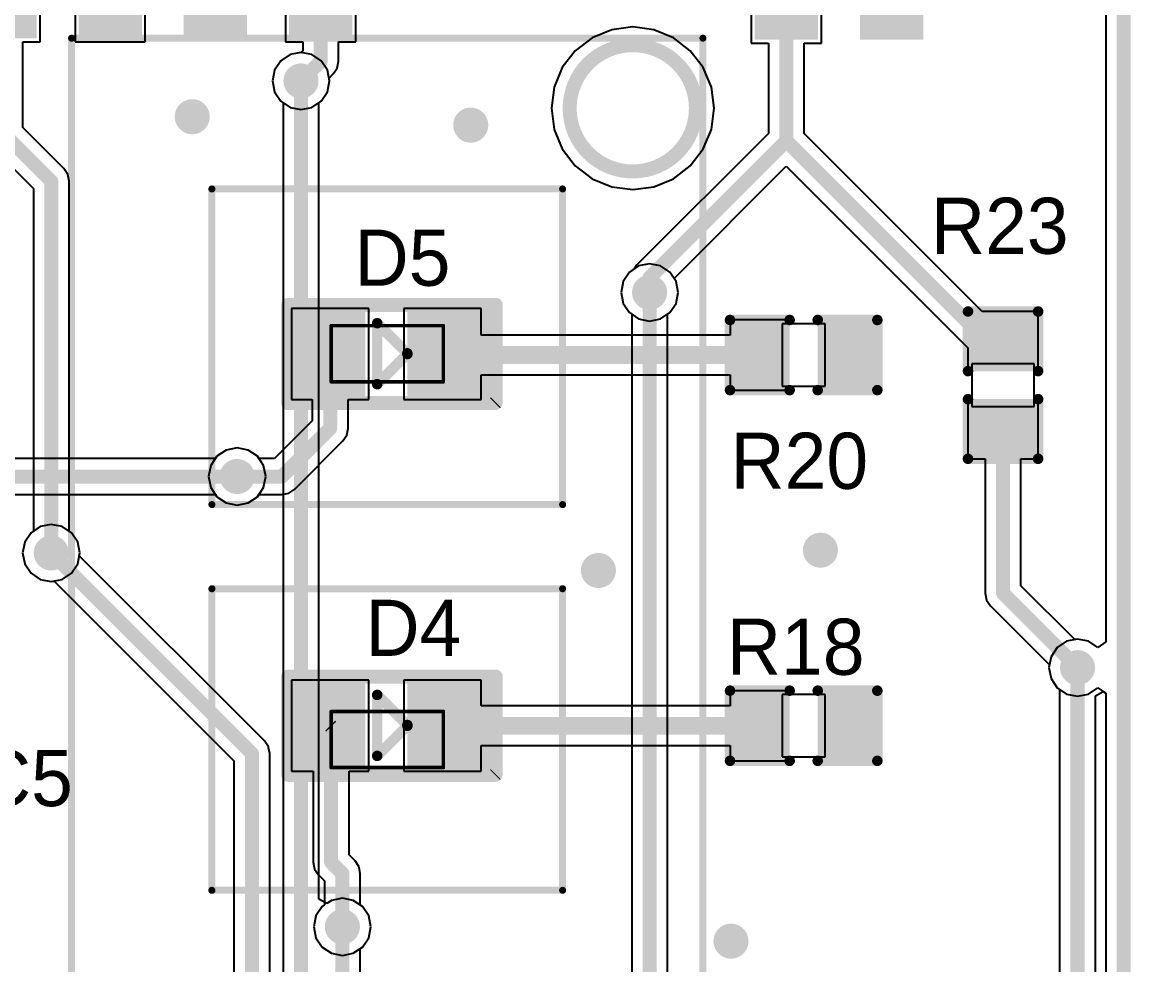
# Model space of a CAD drawing. Extents: x 10.58 to 11.54, y 9.91 to 15.27.
# Drawn here: x 10.917 to 11.539, y 14.271 to 14.8 of the extents above; entities that cross this region are included whole.
import ezdxf

# ---------------------------------------------------------------- set-up
doc = ezdxf.new("R2010")
doc.units = 0
doc.layers.get('0').update_dxf_attribs({"linetype": 'CONTINUOUS'})
for name, color, linetype in [('BOTTOMLAYER', 5, 'CONTINUOUS'), ('KEEPOUTLAYER', 6, 'CONTINUOUS'), ('MULTILAYER', 9, 'CONTINUOUS'), ('TOPLAYER', 1, 'CONTINUOUS'), ('TOPOVERLAY', 2, 'CONTINUOUS'), ('TOPPASTE', 8, 'CONTINUOUS'), ('TOPSOLDER', 216, 'CONTINUOUS'), ('VIAHOLELAYER', 16, 'CONTINUOUS')]:
    doc.layers.add(name, color=color, linetype=linetype)

# ---------------------------------------------------------------- blocks, each defined once
blk = doc.blocks.new('R_0402_27')
at = {"layer": 'TOPLAYER'}
for p, q in [((0.017, 0.0175), (-0.007, 0.0175)), ((-0.007, 0.0175), (-0.007, -0.0175)), ((0.017, -0.0175), (0.017, 0.0175)), ((-0.007, -0.0175), (0.017, -0.0175))]:
    blk.add_line(p, q, dxfattribs=at)
for points in [[(-0.006811, -0.01378), (-0.006811, 0.01378), (-0.030433, -0.01378), (-0.030433, 0.01378)], [(0.040433, -0.01378), (0.040433, 0.01378), (0.016811, -0.01378), (0.016811, 0.01378)]]:
    blk.add_solid(points, dxfattribs=at)
at = {"layer": 'TOPOVERLAY', "const_width": 0.005906}
for points in [[(-0.002874, 0.019685), (-0.036339, 0.019685)], [(-0.036339, -0.019685), (-0.036339, 0.019685)], [(0.046339, 0.019685), (0.012874, 0.019685)], [(0.046339, -0.019685), (0.046339, 0.019685)], [(-0.002874, -0.019685), (-0.036339, -0.019685)], [(0.046339, -0.019685), (0.012874, -0.019685)]]:
    blk.add_lwpolyline(points, dxfattribs=at)
at = {"layer": 'TOPOVERLAY', "const_width": 0.002953}
for points in [[(-0.037815, 0.019685, 1), (-0.034862, 0.019685, 1)], [(-0.037815, 0.019685, 1), (-0.034862, 0.019685, 1)], [(-0.00435, 0.019685, 1), (-0.001398, 0.019685, 1)], [(0.011398, 0.019685, 1), (0.01435, 0.019685, 1)], [(0.044862, 0.019685, 1), (0.047815, 0.019685, 1)], [(0.044862, 0.019685, 1), (0.047815, 0.019685, 1)], [(-0.037815, -0.019685, 1), (-0.034862, -0.019685, 1)], [(-0.037815, -0.019685, 1), (-0.034862, -0.019685, 1)], [(-0.00435, -0.019685, 1), (-0.001398, -0.019685, 1)], [(0.011398, -0.019685, 1), (0.01435, -0.019685, 1)], [(0.044862, -0.019685, 1), (0.047815, -0.019685, 1)], [(0.044862, -0.019685, 1), (0.047815, -0.019685, 1)]]:
    blk.add_lwpolyline(points, format="xyb", close=True, dxfattribs=at)
at = {"layer": 'TOPPASTE'}
for points in [[(-0.006811, -0.01378), (-0.006811, 0.01378), (-0.030433, -0.01378), (-0.030433, 0.01378)], [(0.040433, -0.01378), (0.040433, 0.01378), (0.016811, -0.01378), (0.016811, 0.01378)]]:
    blk.add_solid(points, dxfattribs=at)
at = {"layer": 'TOPSOLDER'}
for points in [[(-0.002811, -0.01778), (-0.002811, 0.01778), (-0.034433, -0.01778), (-0.034433, 0.01778)], [(0.044433, -0.01778), (0.044433, 0.01778), (0.012811, -0.01778), (0.012811, 0.01778)]]:
    blk.add_solid(points, dxfattribs=at)
blk = doc.blocks.new('R_0402_30')
at = {"layer": 'TOPLAYER'}
for p, q in [((0.017, 0.0175), (-0.007, 0.0175)), ((-0.007, 0.0175), (-0.007, -0.0175)), ((0.017, -0.0175), (0.017, 0.0175)), ((-0.007, -0.0175), (0.017, -0.0175))]:
    blk.add_line(p, q, dxfattribs=at)
for points in [[(-0.006811, -0.01378), (-0.006811, 0.01378), (-0.030433, -0.01378), (-0.030433, 0.01378)], [(0.040433, -0.01378), (0.040433, 0.01378), (0.016811, -0.01378), (0.016811, 0.01378)]]:
    blk.add_solid(points, dxfattribs=at)
at = {"layer": 'TOPOVERLAY', "const_width": 0.005906}
for points in [[(-0.036339, 0.019685), (-0.002874, 0.019685)], [(-0.036339, -0.019685), (-0.036339, 0.019685)], [(0.012874, 0.019685), (0.046339, 0.019685)], [(0.046339, -0.019685), (0.046339, 0.019685)], [(-0.036339, -0.019685), (-0.002874, -0.019685)], [(0.012874, -0.019685), (0.046339, -0.019685)]]:
    blk.add_lwpolyline(points, dxfattribs=at)
at = {"layer": 'TOPOVERLAY', "const_width": 0.002953}
for points in [[(-0.037815, 0.019685, 1), (-0.034862, 0.019685, 1)], [(-0.037815, 0.019685, 1), (-0.034862, 0.019685, 1)], [(-0.00435, 0.019685, 1), (-0.001398, 0.019685, 1)], [(0.011398, 0.019685, 1), (0.01435, 0.019685, 1)], [(0.044862, 0.019685, 1), (0.047815, 0.019685, 1)], [(0.044862, 0.019685, 1), (0.047815, 0.019685, 1)], [(-0.037815, -0.019685, 1), (-0.034862, -0.019685, 1)], [(-0.037815, -0.019685, 1), (-0.034862, -0.019685, 1)], [(-0.00435, -0.019685, 1), (-0.001398, -0.019685, 1)], [(0.011398, -0.019685, 1), (0.01435, -0.019685, 1)], [(0.044862, -0.019685, 1), (0.047815, -0.019685, 1)], [(0.044862, -0.019685, 1), (0.047815, -0.019685, 1)]]:
    blk.add_lwpolyline(points, format="xyb", close=True, dxfattribs=at)
at = {"layer": 'TOPPASTE'}
for points in [[(-0.006811, -0.01378), (-0.006811, 0.01378), (-0.030433, -0.01378), (-0.030433, 0.01378)], [(0.040433, -0.01378), (0.040433, 0.01378), (0.016811, -0.01378), (0.016811, 0.01378)]]:
    blk.add_solid(points, dxfattribs=at)
at = {"layer": 'TOPSOLDER'}
for points in [[(-0.002811, -0.01778), (-0.002811, 0.01778), (-0.034433, -0.01778), (-0.034433, 0.01778)], [(0.044433, -0.01778), (0.044433, 0.01778), (0.012811, -0.01778), (0.012811, 0.01778)]]:
    blk.add_solid(points, dxfattribs=at)
blk = doc.blocks.new('R_0402_32')
at = {"layer": 'TOPLAYER'}
for p, q in [((0.017, 0.0175), (-0.007, 0.0175)), ((-0.007, 0.0175), (-0.007, -0.0175)), ((0.017, -0.0175), (0.017, 0.0175)), ((-0.007, -0.0175), (0.017, -0.0175))]:
    blk.add_line(p, q, dxfattribs=at)
for points in [[(-0.006811, -0.01378), (-0.006811, 0.01378), (-0.030433, -0.01378), (-0.030433, 0.01378)], [(0.040433, -0.01378), (0.040433, 0.01378), (0.016811, -0.01378), (0.016811, 0.01378)]]:
    blk.add_solid(points, dxfattribs=at)
at = {"layer": 'TOPOVERLAY', "const_width": 0.005906}
for points in [[(-0.036339, 0.019685), (-0.002874, 0.019685)], [(-0.036339, -0.019685), (-0.036339, 0.019685)], [(0.012874, 0.019685), (0.046339, 0.019685)], [(0.046339, -0.019685), (0.046339, 0.019685)], [(-0.036339, -0.019685), (-0.002874, -0.019685)], [(0.012874, -0.019685), (0.046339, -0.019685)]]:
    blk.add_lwpolyline(points, dxfattribs=at)
at = {"layer": 'TOPOVERLAY', "const_width": 0.002953}
for points in [[(-0.037815, 0.019685, 1), (-0.034862, 0.019685, 1)], [(-0.037815, 0.019685, 1), (-0.034862, 0.019685, 1)], [(-0.00435, 0.019685, 1), (-0.001398, 0.019685, 1)], [(0.011398, 0.019685, 1), (0.01435, 0.019685, 1)], [(0.044862, 0.019685, 1), (0.047815, 0.019685, 1)], [(0.044862, 0.019685, 1), (0.047815, 0.019685, 1)], [(-0.037815, -0.019685, 1), (-0.034862, -0.019685, 1)], [(-0.037815, -0.019685, 1), (-0.034862, -0.019685, 1)], [(-0.00435, -0.019685, 1), (-0.001398, -0.019685, 1)], [(0.011398, -0.019685, 1), (0.01435, -0.019685, 1)], [(0.044862, -0.019685, 1), (0.047815, -0.019685, 1)], [(0.044862, -0.019685, 1), (0.047815, -0.019685, 1)]]:
    blk.add_lwpolyline(points, format="xyb", close=True, dxfattribs=at)
at = {"layer": 'TOPPASTE'}
for points in [[(-0.006811, -0.01378), (-0.006811, 0.01378), (-0.030433, -0.01378), (-0.030433, 0.01378)], [(0.040433, -0.01378), (0.040433, 0.01378), (0.016811, -0.01378), (0.016811, 0.01378)]]:
    blk.add_solid(points, dxfattribs=at)
at = {"layer": 'TOPSOLDER'}
for points in [[(-0.002811, -0.01778), (-0.002811, 0.01778), (-0.034433, -0.01778), (-0.034433, 0.01778)], [(0.044433, -0.01778), (0.044433, 0.01778), (0.012811, -0.01778), (0.012811, 0.01778)]]:
    blk.add_solid(points, dxfattribs=at)
blk = doc.blocks.new('TU1501WNR_2PS_VOID___NL_46')
at = {"layer": 'TOPLAYER'}
for points in [[(0.074803, -0.00315), (0.102362, -0.00315), (0.074803, 0.130709), (0.102362, 0.130709)], [(0.133858, -0.00315), (0.161417, -0.00315), (0.133858, 0.130709), (0.161417, 0.130709)], [(-0.027165, -0.133402), (0.035827, -0.133402), (-0.027165, -0.058598), (0.035827, -0.058598)], [(0.200788, -0.133402), (0.26378, -0.133402), (0.200788, -0.058598), (0.26378, -0.058598)]]:
    blk.add_solid(points, dxfattribs=at)
at = {"layer": 'TOPOVERLAY', "const_width": 0.005906}
blk.add_lwpolyline([(0.056803, 0.047, -44.113391), (0.05671, 0.049064)], format="xyb", dxfattribs=at)
at = {"layer": 'TOPOVERLAY'}
for points, const_width in [([(0.055233, 0.049064, 1), (0.058186, 0.049064, 1)], 0.002953), ([(0.055327, 0.047, 1), (0.05828, 0.047, 1)], 0.002953), ([(-0.000984, 0, 1), (0.000984, 0, 1)], 0.001969), ([(-0.000984, 0, 1), (0.000984, 0, 1)], 0.001969), ([(0.235236, 0, 1), (0.237205, 0, 1)], 0.001969), ([(0.235236, 0, 1), (0.237205, 0, 1)], 0.001969), ([(-0.000984, -0.169291, 1), (0.000984, -0.169291, 1)], 0.001969), ([(0.235236, -0.169291, 1), (0.237205, -0.169291, 1)], 0.001969), ([(-0.000984, -0.17, 1), (0.000984, -0.17, 1)], 0.001969), ([(0.235236, -0.17, 1), (0.237205, -0.17, 1)], 0.001969)]:
    blk.add_lwpolyline(points, format="xyb", close=True, dxfattribs=dict(at, const_width=const_width))
at = {"layer": 'TOPOVERLAY', "const_width": 0.003937}
for points in [[(0.23622, 0), (0, 0)], [(0, 0), (0, -0.169291)], [(0.23622, 0), (0.23622, -0.169291)], [(0.23622, -0.17), (0, -0.17)]]:
    blk.add_lwpolyline(points, dxfattribs=at)
at = {"layer": 'TOPPASTE'}
for points in [[(0.074803, -0.00315), (0.102362, -0.00315), (0.074803, 0.130709), (0.102362, 0.130709)], [(0.133858, -0.00315), (0.161417, -0.00315), (0.133858, 0.130709), (0.161417, 0.130709)], [(-0.027165, -0.133402), (0.035827, -0.133402), (-0.027165, -0.058598), (0.035827, -0.058598)], [(0.200788, -0.133402), (0.26378, -0.133402), (0.200788, -0.058598), (0.26378, -0.058598)]]:
    blk.add_solid(points, dxfattribs=at)
at = {"layer": 'TOPSOLDER'}
for points in [[(0.070803, -0.00715), (0.106362, -0.00715), (0.070803, 0.134709), (0.106362, 0.134709)], [(0.129858, -0.00715), (0.165417, -0.00715), (0.129858, 0.134709), (0.165417, 0.134709)], [(-0.031165, -0.137402), (0.039827, -0.137402), (-0.031165, -0.054599), (0.039827, -0.054599)], [(0.196788, -0.137402), (0.26778, -0.137402), (0.196788, -0.054599), (0.26778, -0.054599)]]:
    blk.add_solid(points, dxfattribs=at)
blk = doc.blocks.new('TU1501WNR_5PS_VOID___NL_47')
at = {"layer": 'TOPLAYER'}
for points in [[(-0.035827, 0.058598), (0.027165, 0.058598), (-0.035827, 0.133402), (0.027165, 0.133402)], [(0.379134, 0.058598), (0.442126, 0.058598), (0.379134, 0.133402), (0.442126, 0.133402)], [(0.074803, -0.130709), (0.102362, -0.130709), (0.074803, 0.00315), (0.102362, 0.00315)], [(0.133858, -0.130709), (0.161417, -0.130709), (0.133858, 0.00315), (0.161417, 0.00315)], [(0.192913, -0.130709), (0.220472, -0.130709), (0.192913, 0.00315), (0.220472, 0.00315)], [(0.251968, -0.130709), (0.279527, -0.130709), (0.251968, 0.00315), (0.279527, 0.00315)], [(0.311024, -0.130709), (0.338583, -0.130709), (0.311024, 0.00315), (0.338583, 0.00315)]]:
    blk.add_solid(points, dxfattribs=at)
at = {"layer": 'TOPOVERLAY', "const_width": 0.003937}
for points in [[(0, 0.169291), (0.413386, 0.169291)], [(0, 0), (0, 0.169291)], [(0.413386, 0), (0.413386, 0.169291)], [(0, 0), (0.413386, 0)]]:
    blk.add_lwpolyline(points, dxfattribs=at)
at = {"layer": 'TOPOVERLAY'}
for points, const_width in [([(-0.000984, 0.169291, 1), (0.000984, 0.169291, 1)], 0.001969), ([(-0.000984, 0.169291, 1), (0.000984, 0.169291, 1)], 0.001969), ([(0.412402, 0.169291, 1), (0.41437, 0.169291, 1)], 0.001969), ([(0.412402, 0.169291, 1), (0.41437, 0.169291, 1)], 0.001969), ([(-0.000984, 0, 1), (0.000984, 0, 1)], 0.001969), ([(-0.000984, 0, 1), (0.000984, 0, 1)], 0.001969), ([(0.412402, 0, 1), (0.41437, 0, 1)], 0.001969), ([(0.412402, 0, 1), (0.41437, 0, 1)], 0.001969), ([(0.053044, -0.047968, 1), (0.055997, -0.047968, 1)], 0.002953), ([(0.053076, -0.049, 1), (0.056029, -0.049, 1)], 0.002953)]:
    blk.add_lwpolyline(points, format="xyb", close=True, dxfattribs=dict(at, const_width=const_width))
at = {"layer": 'TOPOVERLAY', "const_width": 0.005906}
blk.add_lwpolyline([(0.054553, -0.049, -64.078045), (0.054521, -0.047968)], format="xyb", dxfattribs=at)
at = {"layer": 'TOPPASTE'}
for points in [[(-0.035827, 0.058598), (0.027165, 0.058598), (-0.035827, 0.133402), (0.027165, 0.133402)], [(0.379134, 0.058598), (0.442126, 0.058598), (0.379134, 0.133402), (0.442126, 0.133402)], [(0.074803, -0.130709), (0.102362, -0.130709), (0.074803, 0.00315), (0.102362, 0.00315)], [(0.133858, -0.130709), (0.161417, -0.130709), (0.133858, 0.00315), (0.161417, 0.00315)], [(0.192913, -0.130709), (0.220472, -0.130709), (0.192913, 0.00315), (0.220472, 0.00315)], [(0.251968, -0.130709), (0.279527, -0.130709), (0.251968, 0.00315), (0.279527, 0.00315)], [(0.311024, -0.130709), (0.338583, -0.130709), (0.311024, 0.00315), (0.338583, 0.00315)]]:
    blk.add_solid(points, dxfattribs=at)
at = {"layer": 'TOPSOLDER'}
for points in [[(-0.039827, 0.054599), (0.031165, 0.054599), (-0.039827, 0.137402), (0.031165, 0.137402)], [(0.375134, 0.054599), (0.446126, 0.054599), (0.375134, 0.137402), (0.446126, 0.137402)], [(0.070803, -0.134709), (0.106362, -0.134709), (0.070803, 0.00715), (0.106362, 0.00715)], [(0.129858, -0.134709), (0.165417, -0.134709), (0.129858, 0.00715), (0.165417, 0.00715)], [(0.188913, -0.134709), (0.224472, -0.134709), (0.188913, 0.00715), (0.224472, 0.00715)], [(0.247969, -0.134709), (0.283527, -0.134709), (0.247969, 0.00715), (0.283527, 0.00715)], [(0.307024, -0.134709), (0.342583, -0.134709), (0.307024, 0.00715), (0.342583, 0.00715)]]:
    blk.add_solid(points, dxfattribs=at)
blk = doc.blocks.new('LED_0603_65')
at = {"layer": 'TOPLAYER'}
for points in [[(0.038189, -0.046457), (0.038189, -0.007087), (0.006693, -0.046457), (0.006693, -0.007087)], [(0.101181, -0.046457), (0.101181, -0.007087), (0.069685, -0.046457), (0.069685, -0.007087)]]:
    blk.add_solid(points, dxfattribs=at)
at = {"layer": 'TOPOVERLAY'}
for points, const_width in [([(-0.009449, 0.000394, 1), (-0.005512, 0.000394, 1)], 0.003937), ([(-0.009449, 0.000394, 1), (-0.005512, 0.000394, 1)], 0.003937), ([(-0.009055, 0.000787, 1), (-0.005118, 0.000787, 1)], 0.003937), ([(-0.009055, 0.000787, 1), (-0.005118, 0.000787, 1)], 0.003937), ([(-0.002756, 0.000787, 1), (0.001181, 0.000787, 1)], 0.003937), ([(-0.002756, 0.000787, 1), (0.001181, 0.000787, 1)], 0.003937), ([(-0.002756, 0.000787, 1), (0.001181, 0.000787, 1)], 0.003937), ([(0.107087, 0.000787, 1), (0.111024, 0.000787, 1)], 0.003937), ([(0.107087, 0.000787, 1), (0.111024, 0.000787, 1)], 0.003937), ([(-0.009449, -0.005512, 1), (-0.005512, -0.005512, 1)], 0.003937), ([(-0.009449, -0.005512, 1), (-0.005512, -0.005512, 1)], 0.003937), ([(0.057579, -0.009843, 1), (0.060532, -0.009843, 1)], 0.002953), ([(0.057579, -0.009843, 1), (0.060532, -0.009843, 1)], 0.002953), ([(0.04065, -0.026772, 1), (0.043602, -0.026772, 1)], 0.002953), ([(0.04065, -0.026772, 1), (0.043602, -0.026772, 1)], 0.002953), ([(0.04065, -0.026772, 1), (0.043602, -0.026772, 1)], 0.002953), ([(0.04065, -0.027165, 1), (0.043602, -0.027165, 1)], 0.002953), ([(0.057579, -0.044095, 1), (0.060532, -0.044095, 1)], 0.002953), ([(0.057579, -0.044095, 1), (0.060532, -0.044095, 1)], 0.002953), ([(-0.009449, -0.054331, 1), (-0.005512, -0.054331, 1)], 0.003937), ([(-0.009449, -0.054331, 1), (-0.005512, -0.054331, 1)], 0.003937), ([(-0.002756, -0.054331, 1), (0.001181, -0.054331, 1)], 0.003937), ([(-0.002756, -0.054331, 1), (0.001181, -0.054331, 1)], 0.003937), ([(0.012598, -0.054331, 1), (0.016535, -0.054331, 1)], 0.003937), ([(0.107087, -0.054331, 1), (0.111024, -0.054331, 1)], 0.003937), ([(0.107087, -0.054331, 1), (0.111024, -0.054331, 1)], 0.003937)]:
    blk.add_lwpolyline(points, format="xyb", close=True, dxfattribs=dict(at, const_width=const_width))
for points, const_width in [([(-0.007087, 0.000787), (-0.00748, 0.000394)], 0.007874), ([(-0.00748, 0.000394), (-0.00748, -0.005512)], 0.007874), ([(-0.000787, 0.000787), (-0.007087, 0.000787)], 0.007874), ([(-0.000787, 0.000787), (-0.000787, -0.054331)], 0.007874), ([(0.109055, 0.000787), (-0.000787, 0.000787)], 0.007874), ([(0.109055, 0.000787), (0.109055, -0.054331)], 0.007874), ([(-0.00748, -0.005512), (-0.00748, -0.054331)], 0.007874), ([(0.059055, -0.009843), (0.042126, -0.026772)], 0.005906), ([(0.059055, -0.009843), (0.059055, -0.044095)], 0.005906), ([(0.042126, -0.026772), (0.042126, -0.026772)], 0.005906), ([(0.059055, -0.044095), (0.042126, -0.027165)], 0.005906), ([(0.014567, -0.054331), (-0.00748, -0.054331)], 0.007874), ([(0.109055, -0.054331), (-0.000787, -0.054331)], 0.007874)]:
    blk.add_lwpolyline(points, dxfattribs=dict(at, const_width=const_width))
at = {"layer": 'TOPPASTE'}
for points in [[(0.038189, -0.046457), (0.038189, -0.007087), (0.006693, -0.046457), (0.006693, -0.007087)], [(0.101181, -0.046457), (0.101181, -0.007087), (0.069685, -0.046457), (0.069685, -0.007087)]]:
    blk.add_solid(points, dxfattribs=at)
at = {"layer": 'TOPSOLDER'}
for points in [[(0.042189, -0.050457), (0.042189, -0.003087), (0.002693, -0.050457), (0.002693, -0.003087)], [(0.105181, -0.050457), (0.105181, -0.003087), (0.065685, -0.050457), (0.065685, -0.003087)]]:
    blk.add_solid(points, dxfattribs=at)
blk = doc.blocks.new('LED_0603_66')
at = {"layer": 'TOPLAYER'}
for points in [[(0.038189, -0.046457), (0.038189, -0.007087), (0.006693, -0.046457), (0.006693, -0.007087)], [(0.101181, -0.046457), (0.101181, -0.007087), (0.069685, -0.046457), (0.069685, -0.007087)]]:
    blk.add_solid(points, dxfattribs=at)
at = {"layer": 'TOPOVERLAY'}
for points, const_width in [([(-0.009449, 0.000394, 1), (-0.005512, 0.000394, 1)], 0.003937), ([(-0.009449, 0.000394, 1), (-0.005512, 0.000394, 1)], 0.003937), ([(-0.009055, 0.000787, 1), (-0.005118, 0.000787, 1)], 0.003937), ([(-0.009055, 0.000787, 1), (-0.005118, 0.000787, 1)], 0.003937), ([(-0.002756, 0.000787, 1), (0.001181, 0.000787, 1)], 0.003937), ([(-0.002756, 0.000787, 1), (0.001181, 0.000787, 1)], 0.003937), ([(-0.002756, 0.000787, 1), (0.001181, 0.000787, 1)], 0.003937), ([(0.107087, 0.000787, 1), (0.111024, 0.000787, 1)], 0.003937), ([(0.107087, 0.000787, 1), (0.111024, 0.000787, 1)], 0.003937), ([(-0.009449, -0.005512, 1), (-0.005512, -0.005512, 1)], 0.003937), ([(-0.009449, -0.005512, 1), (-0.005512, -0.005512, 1)], 0.003937), ([(0.057579, -0.009843, 1), (0.060532, -0.009843, 1)], 0.002953), ([(0.057579, -0.009843, 1), (0.060532, -0.009843, 1)], 0.002953), ([(0.04065, -0.026772, 1), (0.043602, -0.026772, 1)], 0.002953), ([(0.04065, -0.026772, 1), (0.043602, -0.026772, 1)], 0.002953), ([(0.04065, -0.026772, 1), (0.043602, -0.026772, 1)], 0.002953), ([(0.04065, -0.027165, 1), (0.043602, -0.027165, 1)], 0.002953), ([(0.057579, -0.044095, 1), (0.060532, -0.044095, 1)], 0.002953), ([(0.057579, -0.044095, 1), (0.060532, -0.044095, 1)], 0.002953), ([(-0.009449, -0.054331, 1), (-0.005512, -0.054331, 1)], 0.003937), ([(-0.009449, -0.054331, 1), (-0.005512, -0.054331, 1)], 0.003937), ([(-0.002756, -0.054331, 1), (0.001181, -0.054331, 1)], 0.003937), ([(-0.002756, -0.054331, 1), (0.001181, -0.054331, 1)], 0.003937), ([(0.012598, -0.054331, 1), (0.016535, -0.054331, 1)], 0.003937), ([(0.107087, -0.054331, 1), (0.111024, -0.054331, 1)], 0.003937), ([(0.107087, -0.054331, 1), (0.111024, -0.054331, 1)], 0.003937)]:
    blk.add_lwpolyline(points, format="xyb", close=True, dxfattribs=dict(at, const_width=const_width))
for points, const_width in [([(-0.007087, 0.000787), (-0.00748, 0.000394)], 0.007874), ([(-0.00748, 0.000394), (-0.00748, -0.005512)], 0.007874), ([(-0.000787, 0.000787), (-0.007087, 0.000787)], 0.007874), ([(-0.000787, 0.000787), (-0.000787, -0.054331)], 0.007874), ([(0.109055, 0.000787), (-0.000787, 0.000787)], 0.007874), ([(0.109055, 0.000787), (0.109055, -0.054331)], 0.007874), ([(-0.00748, -0.005512), (-0.00748, -0.054331)], 0.007874), ([(0.059055, -0.009843), (0.042126, -0.026772)], 0.005906), ([(0.059055, -0.009843), (0.059055, -0.044095)], 0.005906), ([(0.042126, -0.026772), (0.042126, -0.026772)], 0.005906), ([(0.059055, -0.044095), (0.042126, -0.027165)], 0.005906), ([(0.014567, -0.054331), (-0.00748, -0.054331)], 0.007874), ([(0.109055, -0.054331), (-0.000787, -0.054331)], 0.007874)]:
    blk.add_lwpolyline(points, dxfattribs=dict(at, const_width=const_width))
at = {"layer": 'TOPPASTE'}
for points in [[(0.038189, -0.046457), (0.038189, -0.007087), (0.006693, -0.046457), (0.006693, -0.007087)], [(0.101181, -0.046457), (0.101181, -0.007087), (0.069685, -0.046457), (0.069685, -0.007087)]]:
    blk.add_solid(points, dxfattribs=at)
at = {"layer": 'TOPSOLDER'}
for points in [[(0.042189, -0.050457), (0.042189, -0.003087), (0.002693, -0.050457), (0.002693, -0.003087)], [(0.105181, -0.050457), (0.105181, -0.003087), (0.065685, -0.050457), (0.065685, -0.003087)]]:
    blk.add_solid(points, dxfattribs=at)

msp = doc.modelspace()

# ---------------------------------------------------------------- linework, layer by layer
at = {"layer": 'BOTTOMLAYER'}
for p, q in [((11.525096, 15.092065), (11.525096, 14.452155)), ((11.25954, 14.797373), (11.247721, 14.795817)), ((11.27136, 14.795817), (11.25954, 14.797373)), ((11.236707, 14.791255), (11.227249, 14.783998)), ((11.247721, 14.795817), (11.236707, 14.791255)), ((11.282373, 14.791255), (11.27136, 14.795817)), ((11.291831, 14.783998), (11.282373, 14.791255)), ((11.061966, 14.778415), (11.058485, 14.773206)), ((11.067175, 14.781895), (11.061966, 14.778415)), ((11.073319, 14.783118), (11.067175, 14.781895)), ((11.079464, 14.781895), (11.073319, 14.783118)), ((11.084673, 14.778415), (11.079464, 14.781895)), ((11.088154, 14.773206), (11.084673, 14.778415)), ((11.227249, 14.783998), (11.219992, 14.77454)), ((11.299088, 14.77454), (11.291831, 14.783998)), ((11.058485, 14.773206), (11.057263, 14.767061)), ((11.089376, 14.767061), (11.088154, 14.773206)), ((11.219992, 14.77454), (11.21543, 14.763526)), ((11.30365, 14.763526), (11.299088, 14.77454)), ((11.057263, 14.767061), (11.058485, 14.760917)), ((11.088154, 14.760917), (11.089376, 14.767061)), ((11.058485, 14.760917), (11.061966, 14.755707)), ((11.084673, 14.755707), (11.088154, 14.760917)), ((11.21543, 14.763526), (11.213874, 14.751707)), ((11.305207, 14.751707), (11.30365, 14.763526)), ((11.061966, 14.755707), (11.063284, 14.754827)), ((11.063284, 14.754827), (11.063284, 13.367907)), ((11.083355, 14.754827), (11.084673, 14.755707)), ((11.083355, 14.307686), (11.083355, 14.754827)), ((11.213874, 14.751707), (11.21543, 14.739887)), ((11.30365, 14.739887), (11.305207, 14.751707)), ((11.21543, 14.739887), (11.219992, 14.728874)), ((11.299088, 14.728874), (11.30365, 14.739887)), ((11.219992, 14.728874), (11.227249, 14.719416)), ((11.291831, 14.719416), (11.299088, 14.728874)), ((11.227249, 14.719416), (11.236707, 14.712158)), ((11.282373, 14.712158), (11.291831, 14.719416)), ((11.236707, 14.712158), (11.247721, 14.707596)), ((11.27136, 14.707596), (11.282373, 14.712158)), ((11.247721, 14.707596), (11.25954, 14.70604)), ((11.25954, 14.70604), (11.27136, 14.707596)), ((11.257635, 14.659714), (11.254154, 14.654505)), ((11.262844, 14.663195), (11.257635, 14.659714)), ((11.268989, 14.664417), (11.262844, 14.663195)), ((11.275133, 14.663195), (11.268989, 14.664417)), ((11.280342, 14.659714), (11.275133, 14.663195)), ((11.283823, 14.654505), (11.280342, 14.659714)), ((11.254154, 14.654505), (11.252932, 14.64836)), ((11.285045, 14.64836), (11.283823, 14.654505)), ((11.252932, 14.64836), (11.254154, 14.642216)), ((11.283823, 14.642216), (11.285045, 14.64836)), ((11.254154, 14.642216), (11.257635, 14.637007)), ((11.280342, 14.637007), (11.283823, 14.642216)), ((11.257635, 14.637007), (11.258953, 14.636126)), ((11.258953, 14.636126), (11.258953, 13.870998)), ((11.279024, 14.636126), (11.280342, 14.637007)), ((11.279024, 13.872489), (11.279024, 14.636126)), ((11.037493, 14.56107), (11.031348, 14.559848)), ((11.043637, 14.559848), (11.037493, 14.56107)), ((11.025258, 14.555049), (10.826075, 14.555049)), ((11.026139, 14.556368), (11.025258, 14.555049)), ((11.031348, 14.559848), (11.026139, 14.556368)), ((11.048846, 14.556368), (11.043637, 14.559848)), ((11.052327, 14.551159), (11.048846, 14.556368)), ((11.053549, 14.545014), (11.052327, 14.551159)), ((11.052327, 14.538869), (11.053549, 14.545014)), ((11.048846, 14.53366), (11.052327, 14.538869)), ((10.830232, 14.534979), (11.025258, 14.534979)), ((11.025258, 14.534979), (11.026139, 14.53366)), ((11.026139, 14.53366), (11.031348, 14.53018)), ((11.031348, 14.53018), (11.037493, 14.528958)), ((11.037493, 14.528958), (11.043637, 14.53018)), ((11.043637, 14.53018), (11.048846, 14.53366)), ((10.927017, 14.516935), (10.921808, 14.513454)), ((10.933162, 14.518157), (10.927017, 14.516935)), ((10.939307, 14.516935), (10.933162, 14.518157)), ((10.944516, 14.513454), (10.939307, 14.516935)), ((10.921808, 14.513454), (10.918328, 14.508245)), ((10.947996, 14.508245), (10.944516, 14.513454)), ((10.918328, 14.508245), (10.917105, 14.502101)), ((10.949218, 14.502101), (10.947996, 14.508245)), ((10.917105, 14.502101), (10.918328, 14.495956)), ((10.948909, 14.500545), (10.949218, 14.502101)), ((11.052856, 14.396598), (10.948909, 14.500545)), ((10.918328, 14.495956), (10.921808, 14.490747)), ((10.921808, 14.490747), (10.927017, 14.487266)), ((10.927017, 14.487266), (10.933162, 14.486044)), ((10.933162, 14.486044), (10.934717, 14.486353)), ((10.934717, 14.486353), (11.035725, 14.385345)), ((11.497792, 14.449084), (11.494312, 14.443875)), ((11.503002, 14.452565), (11.497792, 14.449084)), ((11.509146, 14.453787), (11.503002, 14.452565)), ((11.515291, 14.452565), (11.509146, 14.453787)), ((11.5205, 14.449084), (11.515291, 14.452565)), ((11.525096, 14.452155), (11.5205, 14.449084)), ((11.494312, 14.443875), (11.49309, 14.437731)), ((11.49309, 14.437731), (11.494312, 14.431586)), ((11.494312, 14.431586), (11.497792, 14.426377)), ((11.497792, 14.426377), (11.499111, 14.425496)), ((11.499111, 14.425496), (11.499111, 13.018068)), ((11.519182, 14.421954), (11.523591, 14.424311)), ((11.523591, 14.424311), (11.525096, 14.423306)), ((11.525096, 14.423306), (11.525096, 12.651505)), ((11.519182, 13.013912), (11.519182, 14.421954)), ((11.055032, 14.393342), (11.052856, 14.396598)), ((11.055158, 14.392705), (11.055032, 14.393342)), ((11.055796, 14.389502), (11.055158, 14.392705)), ((11.055796, 13.365982), (11.055796, 14.389502)), ((11.035725, 14.385345), (11.035725, 13.239138)), ((11.087764, 14.305329), (11.083355, 14.307686)), ((11.090403, 14.307092), (11.087764, 14.305329)), ((11.096548, 14.308315), (11.090403, 14.307092)), ((11.102692, 14.307092), (11.096548, 14.308315)), ((11.107902, 14.303612), (11.102692, 14.307092)), ((11.111382, 14.298403), (11.107902, 14.303612)), ((11.112604, 14.292258), (11.111382, 14.298403)), ((11.111382, 14.286114), (11.112604, 14.292258)), ((11.106583, 14.280024), (11.107902, 14.280904)), ((11.107902, 14.280904), (11.111382, 14.286114)), ((11.106583, 13.009581), (11.106583, 14.280024))]:
    msp.add_line(p, q, dxfattribs=at)
for points, const_width in [([(11.068398, 14.767061, 1), (11.078241, 14.767061, 1)], 0.009843), ([(11.071351, 14.767061, 1), (11.075288, 14.767061, 1)], 0.003937), ([(11.007375, 14.746982, 1), (11.017217, 14.746982, 1)], 0.009843), ([(11.163674, 14.742258, 1), (11.173516, 14.742258, 1)], 0.009843), ([(11.264067, 14.64836, 1), (11.27391, 14.64836, 1)], 0.009843), ([(11.26702, 14.64836, 1), (11.270957, 14.64836, 1)], 0.003937), ([(11.032571, 14.545014, 1), (11.042414, 14.545014, 1)], 0.009843), ([(11.035524, 14.545014, 1), (11.039461, 14.545014, 1)], 0.003937), ([(10.928241, 14.502101, 1), (10.938083, 14.502101, 1)], 0.009843), ([(11.359934, 14.503675, 1), (11.369776, 14.503675, 1)], 0.009843), ([(10.931193, 14.502101, 1), (10.93513, 14.502101, 1)], 0.003937), ([(11.235327, 14.492258, 1), (11.24517, 14.492258, 1)], 0.009843), ([(11.504225, 14.437731, 1), (11.514067, 14.437731, 1)], 0.009843), ([(11.507178, 14.437731, 1), (11.511115, 14.437731, 1)], 0.003937), ([(11.043792, 14.389502, 1), (11.047729, 14.389502, 1)], 0.003937), ([(11.043792, 14.389502, 1), (11.047729, 14.389502, 1)], 0.003937), ([(11.091627, 14.292258, 1), (11.101469, 14.292258, 1)], 0.009843), ([(11.094579, 14.292258, 1), (11.098516, 14.292258, 1)], 0.003937), ([(11.309737, 14.284187, 1), (11.319579, 14.284187, 1)], 0.009843)]:
    msp.add_lwpolyline(points, format="xyb", close=True, dxfattribs=dict(at, const_width=const_width))
at = {"layer": 'BOTTOMLAYER', "const_width": 0.007874}
for points in [[(11.073319, 13.35525), (11.073319, 14.767061)], [(11.268989, 13.870998), (11.268989, 14.64836)], [(10.826075, 14.545014), (11.037493, 14.545014)], [(10.933162, 14.502101), (11.04576, 14.389502)], [(11.509146, 13.013912), (11.509146, 14.437731)], [(11.04576, 13.226904), (11.04576, 14.389502)], [(11.096548, 13.009581), (11.096548, 14.292258)]]:
    msp.add_lwpolyline(points, dxfattribs=at)
at = {"layer": 'KEEPOUTLAYER', "const_width": 0.007874}
msp.add_lwpolyline([(11.535131, 12.641469), (11.535131, 15.102101)], dxfattribs=at)
at = {"layer": 'KEEPOUTLAYER'}
for points, const_width in [([(11.294973, 14.751707, 1), (11.224107, 14.751707, 1)], 0.007874), ([(11.222139, 14.751707, 1), (11.226076, 14.751707, 1)], 0.003937), ([(11.293005, 14.751707, 1), (11.296942, 14.751707, 1)], 0.003937)]:
    msp.add_lwpolyline(points, format="xyb", close=True, dxfattribs=dict(at, const_width=const_width))
at = {"layer": 'MULTILAYER', "const_width": 0.009843}
for points in [[(11.068398, 14.767061, 1), (11.078241, 14.767061, 1)], [(11.007375, 14.746982, 1), (11.017217, 14.746982, 1)], [(11.163674, 14.742258, 1), (11.173516, 14.742258, 1)], [(11.264067, 14.64836, 1), (11.27391, 14.64836, 1)], [(11.032571, 14.545014, 1), (11.042414, 14.545014, 1)], [(10.928241, 14.502101, 1), (10.938083, 14.502101, 1)], [(11.359934, 14.503675, 1), (11.369776, 14.503675, 1)], [(11.235327, 14.492258, 1), (11.24517, 14.492258, 1)], [(11.504225, 14.437731, 1), (11.514067, 14.437731, 1)], [(11.091627, 14.292258, 1), (11.101469, 14.292258, 1)], [(11.309737, 14.284187, 1), (11.319579, 14.284187, 1)]]:
    msp.add_lwpolyline(points, format="xyb", close=True, dxfattribs=at)
at = {"layer": 'TOPLAYER'}
for p, q in [((11.525096, 14.977594), (11.525096, 14.452155)), ((10.926882, 14.788995), (10.926882, 14.934664)), ((10.946567, 14.934664), (10.946567, 14.788995)), ((10.985937, 14.788995), (10.985937, 14.934664)), ((11.064677, 14.934664), (11.064677, 14.788995)), ((11.104047, 14.788995), (11.104047, 14.934664)), ((11.326036, 14.933956), (11.326036, 14.788286)), ((11.365406, 14.788286), (11.365406, 14.933956)), ((11.25954, 14.797373), (11.247721, 14.795817)), ((11.27136, 14.795817), (11.25954, 14.797373)), ((11.236707, 14.791255), (11.227249, 14.783998)), ((11.247721, 14.795817), (11.236707, 14.791255)), ((11.282373, 14.791255), (11.27136, 14.795817)), ((11.291831, 14.783998), (11.282373, 14.791255)), ((10.917232, 14.740884), (10.917232, 14.788995)), ((10.917232, 14.788995), (10.926882, 14.788995)), ((10.946567, 14.788995), (10.985937, 14.788995)), ((11.064677, 14.788995), (11.074327, 14.788995)), ((11.074327, 14.788995), (11.074327, 14.783944)), ((11.094397, 14.778104), (11.094397, 14.788995)), ((11.094397, 14.788995), (11.104047, 14.788995)), ((11.326036, 14.788286), (11.335686, 14.788286)), ((11.335686, 14.788286), (11.335686, 14.737596)), ((11.355756, 14.737596), (11.355756, 14.788286)), ((11.355756, 14.788286), (11.365406, 14.788286)), ((11.061966, 14.778415), (11.058485, 14.773206)), ((11.067175, 14.781895), (11.061966, 14.778415)), ((11.073319, 14.783118), (11.067175, 14.781895)), ((11.074327, 14.783944), (11.073319, 14.783118)), ((11.093633, 14.774263), (11.094397, 14.778104)), ((11.227249, 14.783998), (11.219992, 14.77454)), ((11.299088, 14.77454), (11.291831, 14.783998)), ((11.058485, 14.773206), (11.057263, 14.767061)), ((11.091458, 14.771008), (11.093633, 14.774263)), ((11.219992, 14.77454), (11.21543, 14.763526)), ((11.30365, 14.763526), (11.299088, 14.77454)), ((11.057263, 14.767061), (11.058485, 14.760917)), ((11.088154, 14.760917), (11.089376, 14.767061)), ((11.089067, 14.768616), (11.091458, 14.771008)), ((11.089376, 14.767061), (11.089067, 14.768616)), ((11.058485, 14.760917), (11.061966, 14.755707)), ((11.084673, 14.755707), (11.088154, 14.760917)), ((11.21543, 14.763526), (11.213874, 14.751707)), ((11.305207, 14.751707), (11.30365, 14.763526)), ((11.061966, 14.755707), (11.067175, 14.752227)), ((11.079464, 14.752227), (11.084673, 14.755707)), ((11.067175, 14.752227), (11.073319, 14.751005)), ((11.073319, 14.751005), (11.079464, 14.752227)), ((11.213874, 14.751707), (11.21543, 14.739887)), ((11.30365, 14.739887), (11.305207, 14.751707)), ((10.940258, 14.717858), (10.917232, 14.740884)), ((11.21543, 14.739887), (11.219992, 14.728874)), ((11.335686, 14.737596), (11.261893, 14.663803)), ((11.299088, 14.728874), (11.30365, 14.739887)), ((11.455713, 14.637639), (11.355756, 14.737596)), ((10.900101, 14.729631), (10.923127, 14.706605)), ((11.219992, 14.728874), (11.227249, 14.719416)), ((11.291831, 14.719416), (11.299088, 14.728874)), ((10.942433, 14.714602), (10.940258, 14.717858)), ((11.227249, 14.719416), (11.236707, 14.712158)), ((11.282373, 14.712158), (11.291831, 14.719416)), ((11.282684, 14.65621), (11.345721, 14.719247)), ((11.345721, 14.719247), (11.447674, 14.617294)), ((10.943197, 14.710762), (10.942433, 14.714602)), ((10.943197, 14.514335), (10.943197, 14.710762)), ((11.236707, 14.712158), (11.247721, 14.707596)), ((11.27136, 14.707596), (11.282373, 14.712158)), ((10.923127, 14.706605), (10.923127, 14.514335)), ((11.247721, 14.707596), (11.25954, 14.70604)), ((11.25954, 14.70604), (11.27136, 14.707596)), ((11.257635, 14.659714), (11.254154, 14.654505)), ((11.260391, 14.661556), (11.257635, 14.659714)), ((11.261893, 14.663803), (11.260391, 14.661556)), ((11.254154, 14.654505), (11.252932, 14.64836)), ((11.283823, 14.654505), (11.282684, 14.65621)), ((11.285045, 14.64836), (11.283823, 14.654505)), ((11.252932, 14.64836), (11.254154, 14.642216)), ((11.283823, 14.642216), (11.285045, 14.64836)), ((11.254154, 14.642216), (11.257635, 14.637007)), ((11.280342, 14.637007), (11.283823, 14.642216)), ((11.111379, 14.639363), (11.068072, 14.639363)), ((11.068072, 14.639363), (11.068072, 14.588182)), ((11.111379, 14.588182), (11.111379, 14.639363)), ((11.174371, 14.639363), (11.131064, 14.639363)), ((11.131064, 14.639363), (11.131064, 14.588182)), ((11.174371, 14.62432), (11.174371, 14.639363)), ((11.257635, 14.637007), (11.262844, 14.633526)), ((11.275133, 14.633526), (11.280342, 14.637007)), ((11.487044, 14.637639), (11.455713, 14.637639)), ((11.487044, 14.602206), (11.487044, 14.637639)), ((11.262844, 14.633526), (11.268989, 14.632304)), ((11.268989, 14.632304), (11.275133, 14.633526)), ((11.349553, 14.632886), (11.31412, 14.632886)), ((11.31412, 14.632886), (11.31412, 14.62432)), ((11.349553, 14.630701), (11.349553, 14.632886)), ((11.367459, 14.630701), (11.349553, 14.630701)), ((11.367459, 14.595701), (11.367459, 14.630701)), ((11.31412, 14.62432), (11.174371, 14.62432)), ((11.447674, 14.617294), (11.447674, 14.602206)), ((11.174371, 14.588182), (11.174371, 14.602081)), ((11.174371, 14.602081), (11.31412, 14.602081)), ((11.31412, 14.602081), (11.31412, 14.593516)), ((11.447674, 14.602206), (11.449859, 14.602206)), ((11.449859, 14.602206), (11.449859, 14.590395)), ((11.484859, 14.590395), (11.484859, 14.602206)), ((11.484859, 14.602206), (11.487044, 14.602206)), ((11.31412, 14.593516), (11.349553, 14.593516)), ((11.349553, 14.593516), (11.349553, 14.595701)), ((11.349553, 14.595701), (11.367459, 14.595701)), ((11.068072, 14.588182), (11.07969, 14.588182)), ((11.07969, 14.588182), (11.07969, 14.576207)), ((11.099761, 14.57205), (11.099761, 14.588182)), ((11.099761, 14.588182), (11.111379, 14.588182)), ((11.131064, 14.588182), (11.174371, 14.588182)), ((11.449859, 14.590395), (11.447674, 14.590395)), ((11.447674, 14.590395), (11.447674, 14.554962)), ((11.487044, 14.590395), (11.484859, 14.590395)), ((11.487044, 14.554962), (11.487044, 14.590395)), ((11.07969, 14.576207), (11.058533, 14.555049)), ((11.096822, 14.564954), (11.098997, 14.56821)), ((11.098997, 14.56821), (11.099761, 14.57205)), ((11.099761, 14.57205), (11.099761, 14.57205)), ((11.099761, 14.57205), (11.099761, 14.57205)), ((11.099761, 14.57205), (11.099761, 14.57205)), ((11.037493, 14.56107), (11.031348, 14.559848)), ((11.043637, 14.559848), (11.037493, 14.56107)), ((11.069786, 14.537918), (11.096822, 14.564954)), ((11.026139, 14.556368), (11.022658, 14.551159)), ((11.031348, 14.559848), (11.026139, 14.556368)), ((11.048846, 14.556368), (11.043637, 14.559848)), ((11.049727, 14.555049), (11.048846, 14.556368)), ((11.058533, 14.555049), (11.049727, 14.555049)), ((11.447674, 14.554962), (11.457323, 14.554962)), ((11.457323, 14.554962), (11.457323, 14.479518)), ((11.477394, 14.483675), (11.477394, 14.554962)), ((11.477394, 14.554962), (11.487044, 14.554962)), ((11.022658, 14.551159), (11.021436, 14.545014)), ((11.021436, 14.545014), (11.022658, 14.538869)), ((11.022658, 14.538869), (11.026139, 14.53366)), ((11.062689, 14.534979), (11.06653, 14.535743)), ((11.06653, 14.535743), (11.069786, 14.537918)), ((11.026139, 14.53366), (11.031348, 14.53018)), ((11.031348, 14.53018), (11.037493, 14.528958)), ((11.037493, 14.528958), (11.043637, 14.53018)), ((11.043637, 14.53018), (11.048846, 14.53366)), ((11.048846, 14.53366), (11.049727, 14.534979)), ((11.049727, 14.534979), (11.062689, 14.534979)), ((10.921808, 14.513454), (10.918328, 14.508245)), ((10.923127, 14.514335), (10.921808, 14.513454)), ((10.944516, 14.513454), (10.943197, 14.514335)), ((10.947996, 14.508245), (10.944516, 14.513454)), ((10.918328, 14.508245), (10.917105, 14.502101)), ((10.949218, 14.502101), (10.947996, 14.508245)), ((10.917105, 14.502101), (10.918328, 14.495956)), ((10.947996, 14.495956), (10.949218, 14.502101)), ((10.918328, 14.495956), (10.921808, 14.490747)), ((10.944516, 14.490747), (10.947996, 14.495956)), ((10.921808, 14.490747), (10.927017, 14.487266)), ((10.927017, 14.487266), (10.933162, 14.486044)), ((10.933162, 14.486044), (10.939307, 14.487266)), ((10.939307, 14.487266), (10.944516, 14.490747)), ((11.457323, 14.479518), (11.457323, 14.479518)), ((11.457323, 14.479518), (11.457323, 14.479518)), ((11.457323, 14.479518), (11.458087, 14.475677)), ((11.507591, 14.453478), (11.477394, 14.483675)), ((11.458087, 14.475677), (11.460263, 14.472422)), ((11.460263, 14.472422), (11.493399, 14.439286)), ((11.509146, 14.453787), (11.507591, 14.453478)), ((11.515291, 14.452565), (11.509146, 14.453787)), ((11.5205, 14.449084), (11.515291, 14.452565)), ((11.525096, 14.452155), (11.5205, 14.449084)), ((11.493399, 14.439286), (11.49309, 14.437731)), ((11.49309, 14.437731), (11.494312, 14.431586)), ((11.111379, 14.430701), (11.068072, 14.430701)), ((11.068072, 14.430701), (11.068072, 14.37952)), ((11.111379, 14.37952), (11.111379, 14.430701)), ((11.174371, 14.430701), (11.131064, 14.430701)), ((11.131064, 14.430701), (11.131064, 14.37952)), ((11.174371, 14.41623), (11.174371, 14.430701)), ((11.494312, 14.431586), (11.497792, 14.426377)), ((11.349553, 14.424796), (11.31412, 14.424796)), ((11.31412, 14.424796), (11.31412, 14.41623)), ((11.349553, 14.422611), (11.349553, 14.424796)), ((11.497792, 14.426377), (11.503002, 14.422896)), ((11.515291, 14.422896), (11.5205, 14.426377)), ((11.5205, 14.426377), (11.525096, 14.423306)), ((11.525096, 14.423306), (11.525096, 12.651505)), ((11.367459, 14.422611), (11.349553, 14.422611)), ((11.367459, 14.387611), (11.367459, 14.422611)), ((11.503002, 14.422896), (11.509146, 14.421674)), ((11.509146, 14.421674), (11.515291, 14.422896)), ((11.31412, 14.41623), (11.174371, 14.41623)), ((11.174371, 14.37952), (11.174371, 14.393992)), ((11.174371, 14.393992), (11.31412, 14.393992)), ((11.31412, 14.393992), (11.31412, 14.385426)), ((11.349553, 14.385426), (11.349553, 14.387611)), ((11.349553, 14.387611), (11.367459, 14.387611)), ((11.31412, 14.385426), (11.349553, 14.385426)), ((11.068072, 14.37952), (11.080213, 14.37952)), ((11.080213, 14.37952), (11.080213, 14.328479)), ((11.100284, 14.332635), (11.100284, 14.37952)), ((11.100284, 14.37952), (11.111379, 14.37952)), ((11.131064, 14.37952), (11.174371, 14.37952)), ((11.103644, 14.329275), (11.100284, 14.332635)), ((11.080213, 14.328479), (11.080213, 14.328479)), ((11.080213, 14.328479), (11.080213, 14.328479)), ((11.080213, 14.328479), (11.080977, 14.324638)), ((11.080977, 14.324638), (11.083153, 14.321383)), ((11.105819, 14.32602), (11.103644, 14.329275)), ((11.105946, 14.325383), (11.105819, 14.32602)), ((11.106583, 14.322179), (11.105946, 14.325383)), ((11.083153, 14.321383), (11.086512, 14.318023)), ((11.086512, 14.318023), (11.086512, 14.304493)), ((11.106583, 14.304493), (11.106583, 14.322179)), ((11.085194, 14.303612), (11.081713, 14.298403)), ((11.086512, 14.304493), (11.085194, 14.303612)), ((11.107902, 14.303612), (11.106583, 14.304493)), ((11.111382, 14.298403), (11.107902, 14.303612)), ((11.081713, 14.298403), (11.080491, 14.292258)), ((11.112604, 14.292258), (11.111382, 14.298403)), ((11.080491, 14.292258), (11.081713, 14.286114)), ((11.111382, 14.286114), (11.112604, 14.292258)), ((11.081713, 14.286114), (11.085194, 14.280904)), ((11.085194, 14.280904), (11.090403, 14.277424)), ((11.102692, 14.277424), (11.107902, 14.280904)), ((11.107902, 14.280904), (11.111382, 14.286114)), ((11.090403, 14.277424), (11.096548, 14.276202)), ((11.096548, 14.276202), (11.102692, 14.277424))]:
    msp.add_line(p, q, dxfattribs=at)
for points, const_width in [([(11.084362, 14.778104), (11.084362, 14.86183)], 0.007874), ([(11.345721, 14.733439), (11.345721, 14.861121)], 0.007874), ([(11.073319, 14.767061), (11.084362, 14.778104)], 0.007874), ([(10.907197, 14.736727), (10.933162, 14.710762)], 0.007874), ([(11.268989, 14.656707), (11.345721, 14.733439)], 0.007874), ([(11.345721, 14.733439), (11.459238, 14.619923)], 0.007874), ([(10.933162, 14.502101), (10.933162, 14.710762)], 0.007874), ([(11.268989, 14.64836), (11.268989, 14.656707)], 0.007874), ([(11.459238, 14.619923), (11.467359, 14.619923)], 0.007874), ([(11.089726, 14.57205), (11.089726, 14.613772)], 0.007874), ([(11.15329, 14.613201), (11.331837, 14.613201)], 0.01), ([(11.062689, 14.545014), (11.089726, 14.57205)], 0.007874), ([(11.467359, 14.479518), (11.467359, 14.572679)], 0.007874), ([(11.037493, 14.545014), (11.062689, 14.545014)], 0.007874), ([(11.467359, 14.479518), (11.509146, 14.437731)], 0.007874), ([(11.089726, 14.405111), (11.090249, 14.404588)], 0.007874), ([(11.090249, 14.328479), (11.090249, 14.404588)], 0.007874), ([(11.152718, 14.405111), (11.331837, 14.405111)], 0.01), ([(11.090249, 14.328479), (11.096548, 14.322179)], 0.007874), ([(11.096548, 14.292258), (11.096548, 14.322179)], 0.007874)]:
    msp.add_lwpolyline(points, dxfattribs=dict(at, const_width=const_width))
for points, const_width in [([(11.082393, 14.778104, 1), (11.08633, 14.778104, 1)], 0.003937), ([(11.082393, 14.778104, 1), (11.08633, 14.778104, 1)], 0.003937), ([(11.068398, 14.767061, 1), (11.078241, 14.767061, 1)], 0.009843), ([(11.071351, 14.767061, 1), (11.075288, 14.767061, 1)], 0.003937), ([(11.007375, 14.746982, 1), (11.017217, 14.746982, 1)], 0.009843), ([(11.163674, 14.742258, 1), (11.173516, 14.742258, 1)], 0.009843), ([(11.343753, 14.733439, 1), (11.347689, 14.733439, 1)], 0.003937), ([(11.343753, 14.733439, 1), (11.347689, 14.733439, 1)], 0.003937), ([(11.343753, 14.733439, 1), (11.347689, 14.733439, 1)], 0.003937), ([(10.931193, 14.710762, 1), (10.93513, 14.710762, 1)], 0.003937), ([(10.931193, 14.710762, 1), (10.93513, 14.710762, 1)], 0.003937), ([(11.26702, 14.656707, 1), (11.270957, 14.656707, 1)], 0.003937), ([(11.26702, 14.656707, 1), (11.270957, 14.656707, 1)], 0.003937), ([(11.264067, 14.64836, 1), (11.27391, 14.64836, 1)], 0.009843), ([(11.26702, 14.64836, 1), (11.270957, 14.64836, 1)], 0.003937), ([(11.457269, 14.619923, 1), (11.461206, 14.619923, 1)], 0.003937), ([(11.457269, 14.619923, 1), (11.461206, 14.619923, 1)], 0.003937), ([(11.46539, 14.619923, 1), (11.469327, 14.619923, 1)], 0.003937), ([(11.087757, 14.613772, 1), (11.091694, 14.613772, 1)], 0.003937), ([(11.15079, 14.613201, 1), (11.15579, 14.613201, 1)], 0.005), ([(11.329337, 14.613201, 1), (11.334337, 14.613201, 1)], 0.005), ([(11.087757, 14.57205, 1), (11.091694, 14.57205, 1)], 0.003937), ([(11.087757, 14.57205, 1), (11.091694, 14.57205, 1)], 0.003937), ([(11.46539, 14.572679, 1), (11.469327, 14.572679, 1)], 0.003937), ([(11.032571, 14.545014, 1), (11.042414, 14.545014, 1)], 0.009843), ([(11.035524, 14.545014, 1), (11.039461, 14.545014, 1)], 0.003937), ([(11.060721, 14.545014, 1), (11.064658, 14.545014, 1)], 0.003937), ([(11.060721, 14.545014, 1), (11.064658, 14.545014, 1)], 0.003937), ([(10.928241, 14.502101, 1), (10.938083, 14.502101, 1)], 0.009843), ([(11.359934, 14.503675, 1), (11.369776, 14.503675, 1)], 0.009843), ([(10.931193, 14.502101, 1), (10.93513, 14.502101, 1)], 0.003937), ([(11.235327, 14.492258, 1), (11.24517, 14.492258, 1)], 0.009843), ([(11.46539, 14.479518, 1), (11.469327, 14.479518, 1)], 0.003937), ([(11.46539, 14.479518, 1), (11.469327, 14.479518, 1)], 0.003937), ([(11.504225, 14.437731, 1), (11.514067, 14.437731, 1)], 0.009843), ([(11.507178, 14.437731, 1), (11.511115, 14.437731, 1)], 0.003937), ([(11.087757, 14.405111, 1), (11.091694, 14.405111, 1)], 0.003937), ([(11.08828, 14.404588, 1), (11.092217, 14.404588, 1)], 0.003937), ([(11.08828, 14.404588, 1), (11.092217, 14.404588, 1)], 0.003937), ([(11.150218, 14.405111, 1), (11.155218, 14.405111, 1)], 0.005), ([(11.329337, 14.405111, 1), (11.334337, 14.405111, 1)], 0.005), ([(11.08828, 14.328479, 1), (11.092217, 14.328479, 1)], 0.003937), ([(11.08828, 14.328479, 1), (11.092217, 14.328479, 1)], 0.003937), ([(11.094579, 14.322179, 1), (11.098516, 14.322179, 1)], 0.003937), ([(11.094579, 14.322179, 1), (11.098516, 14.322179, 1)], 0.003937), ([(11.091627, 14.292258, 1), (11.101469, 14.292258, 1)], 0.009843), ([(11.094579, 14.292258, 1), (11.098516, 14.292258, 1)], 0.003937), ([(11.309737, 14.284187, 1), (11.319579, 14.284187, 1)], 0.009843)]:
    msp.add_lwpolyline(points, format="xyb", close=True, dxfattribs=dict(at, const_width=const_width))
at = {"layer": 'TOPOVERLAY'}
for points, const_width in [([(10.944579, 14.791077), (11.29891, 14.791077)], 0.003937), ([(10.944579, 13.491864), (10.944579, 14.791077)], 0.003937), ([(11.29891, 13.491864), (11.29891, 14.791077)], 0.003937), ([(11.023319, 14.706431), (11.22017, 14.706431)], 0.003937), ([(11.023319, 14.529266), (11.023319, 14.706431)], 0.003937), ([(11.22017, 14.529266), (11.22017, 14.706431)], 0.003937), ([(11.090249, 14.598163), (11.090249, 14.629659)], 0.001969), ([(11.090249, 14.629659), (11.153241, 14.629659)], 0.001969), ([(11.153241, 14.598163), (11.153241, 14.629659)], 0.001969), ([(11.090249, 14.598163), (11.153241, 14.598163)], 0.001969), ([(11.023319, 14.529266), (11.22017, 14.529266)], 0.003937), ([(11.023319, 14.482022), (11.22017, 14.482022)], 0.003937), ([(11.023319, 14.312731), (11.023319, 14.482022)], 0.003937), ([(11.22017, 14.312731), (11.22017, 14.482022)], 0.003937), ([(11.090249, 14.381628), (11.090249, 14.413124)], 0.001969), ([(11.090249, 14.413124), (11.153241, 14.413124)], 0.001969), ([(11.153241, 14.381628), (11.153241, 14.413124)], 0.001969), ([(11.090249, 14.381628), (11.153241, 14.381628)], 0.001969), ([(11.023319, 14.312731), (11.22017, 14.312731)], 0.003937)]:
    msp.add_lwpolyline(points, dxfattribs=dict(at, const_width=const_width))
for points, const_width in [([(10.943595, 14.791077, 1), (10.945564, 14.791077, 1)], 0.001969), ([(10.943595, 14.791077, 1), (10.945564, 14.791077, 1)], 0.001969), ([(11.297926, 14.791077, 1), (11.299894, 14.791077, 1)], 0.001969), ([(11.297926, 14.791077, 1), (11.299894, 14.791077, 1)], 0.001969), ([(11.022335, 14.706431, 1), (11.024304, 14.706431, 1)], 0.001969), ([(11.022335, 14.706431, 1), (11.024304, 14.706431, 1)], 0.001969), ([(11.219186, 14.706431, 1), (11.221154, 14.706431, 1)], 0.001969), ([(11.219186, 14.706431, 1), (11.221154, 14.706431, 1)], 0.001969), ([(11.089757, 14.629659, 1), (11.090741, 14.629659, 1)], 0.000984), ([(11.089757, 14.629659, 1), (11.090741, 14.629659, 1)], 0.000984), ([(11.152749, 14.629659, 1), (11.153733, 14.629659, 1)], 0.000984), ([(11.152749, 14.629659, 1), (11.153733, 14.629659, 1)], 0.000984), ([(11.089757, 14.598163, 1), (11.090741, 14.598163, 1)], 0.000984), ([(11.089757, 14.598163, 1), (11.090741, 14.598163, 1)], 0.000984), ([(11.152749, 14.598163, 1), (11.153733, 14.598163, 1)], 0.000984), ([(11.152749, 14.598163, 1), (11.153733, 14.598163, 1)], 0.000984), ([(11.022335, 14.529266, 1), (11.024304, 14.529266, 1)], 0.001969), ([(11.022335, 14.529266, 1), (11.024304, 14.529266, 1)], 0.001969), ([(11.219186, 14.529266, 1), (11.221154, 14.529266, 1)], 0.001969), ([(11.219186, 14.529266, 1), (11.221154, 14.529266, 1)], 0.001969), ([(11.022335, 14.482022, 1), (11.024304, 14.482022, 1)], 0.001969), ([(11.022335, 14.482022, 1), (11.024304, 14.482022, 1)], 0.001969), ([(11.219186, 14.482022, 1), (11.221154, 14.482022, 1)], 0.001969), ([(11.219186, 14.482022, 1), (11.221154, 14.482022, 1)], 0.001969), ([(11.089757, 14.413124, 1), (11.090741, 14.413124, 1)], 0.000984), ([(11.089757, 14.413124, 1), (11.090741, 14.413124, 1)], 0.000984), ([(11.152749, 14.413124, 1), (11.153733, 14.413124, 1)], 0.000984), ([(11.152749, 14.413124, 1), (11.153733, 14.413124, 1)], 0.000984), ([(11.089757, 14.381628, 1), (11.090741, 14.381628, 1)], 0.000984), ([(11.089757, 14.381628, 1), (11.090741, 14.381628, 1)], 0.000984), ([(11.152749, 14.381628, 1), (11.153733, 14.381628, 1)], 0.000984), ([(11.152749, 14.381628, 1), (11.153733, 14.381628, 1)], 0.000984), ([(11.022335, 14.312731, 1), (11.024304, 14.312731, 1)], 0.001969), ([(11.022335, 14.312731, 1), (11.024304, 14.312731, 1)], 0.001969), ([(11.219186, 14.312731, 1), (11.221154, 14.312731, 1)], 0.001969), ([(11.219186, 14.312731, 1), (11.221154, 14.312731, 1)], 0.001969)]:
    msp.add_lwpolyline(points, format="xyb", close=True, dxfattribs=dict(at, const_width=const_width))
at = {"layer": 'VIAHOLELAYER', "const_width": 0.005906}
for points in [[(11.070367, 14.767061, 1), (11.076272, 14.767061, 1)], [(11.009343, 14.746982, 1), (11.015249, 14.746982, 1)], [(11.165642, 14.742258, 1), (11.171548, 14.742258, 1)], [(11.266036, 14.64836, 1), (11.271941, 14.64836, 1)], [(11.03454, 14.545014, 1), (11.040445, 14.545014, 1)], [(10.930209, 14.502101, 1), (10.936115, 14.502101, 1)], [(11.361902, 14.503675, 1), (11.367808, 14.503675, 1)], [(11.237296, 14.492258, 1), (11.243201, 14.492258, 1)], [(11.506194, 14.437731, 1), (11.512099, 14.437731, 1)], [(11.093595, 14.292258, 1), (11.0995, 14.292258, 1)], [(11.311705, 14.284187, 1), (11.317611, 14.284187, 1)]]:
    msp.add_lwpolyline(points, format="xyb", close=True, dxfattribs=at)

# ---------------------------------------------------------------- block references
for name, p, rotation in [('TU1501WNR_5PS_VOID___NL_47', (10.759559, 14.925609), 360), ('TU1501WNR_2PS_VOID___NL_46', (11.493359, 14.924901), 180), ('LED_0603_66', (11.175159, 14.587001), 180), ('R_0402_30', (11.350459, 14.613201), 360), ('R_0402_27', (11.467359, 14.601301), 270), ('LED_0603_65', (11.175159, 14.378339), 180), ('R_0402_32', (11.350459, 14.405111), 360)]:
    msp.add_blockref(name, p, dxfattribs=dict(rotation=rotation))

# ---------------------------------------------------------------- texts
at = {"layer": 'TOPOVERLAY'}
for s, p in [('R23', (11.426863, 14.670014)), ('D5', (11.103359, 14.652101)), ('D4', (11.109459, 14.444339)), ('C5', (10.89143, 14.359975))]:
    msp.add_text(s, height=0.031496, rotation=360, dxfattribs=at).set_placement(p)
for s, p in [('R20', (11.314359, 14.538101)), ('R18', (11.312359, 14.433711))]:
    msp.add_text(s, height=0.031496, dxfattribs=at).set_placement(p)

doc.saveas('drawing.dxf')
